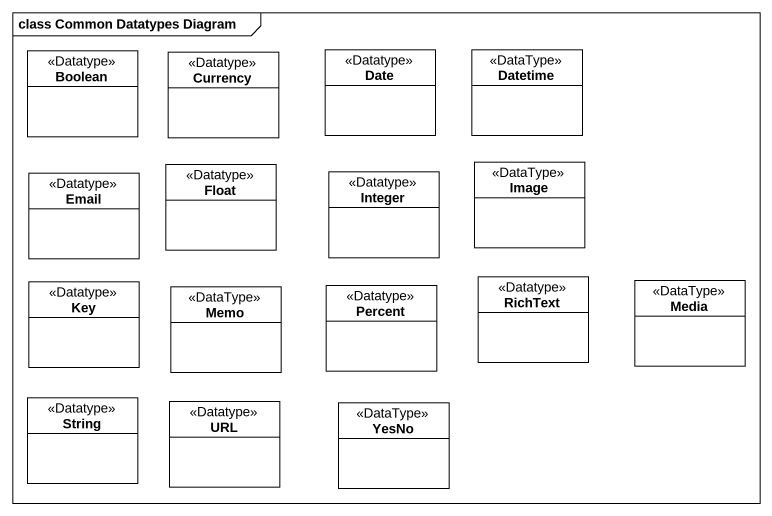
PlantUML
@startuml
mainframe class Common Datatypes Diagram
hide circle
hide empty members
class Boolean <<Datatype>>
class Currency <<Datatype>>
class Date <<Datatype>>
class Datetime <<DataType>>
class Email <<Datatype>>
class Float <<Datatype>>
class Integer <<Datatype>>
class Image <<DataType>>
class Key <<Datatype>>
class Memo <<DataType>>
class Percent <<Datatype>>
class RichText <<Datatype>>
class Media <<DataType>>
class String <<Datatype>>
class URL <<Datatype>>
class YesNo <<DataType>>
@enduml
